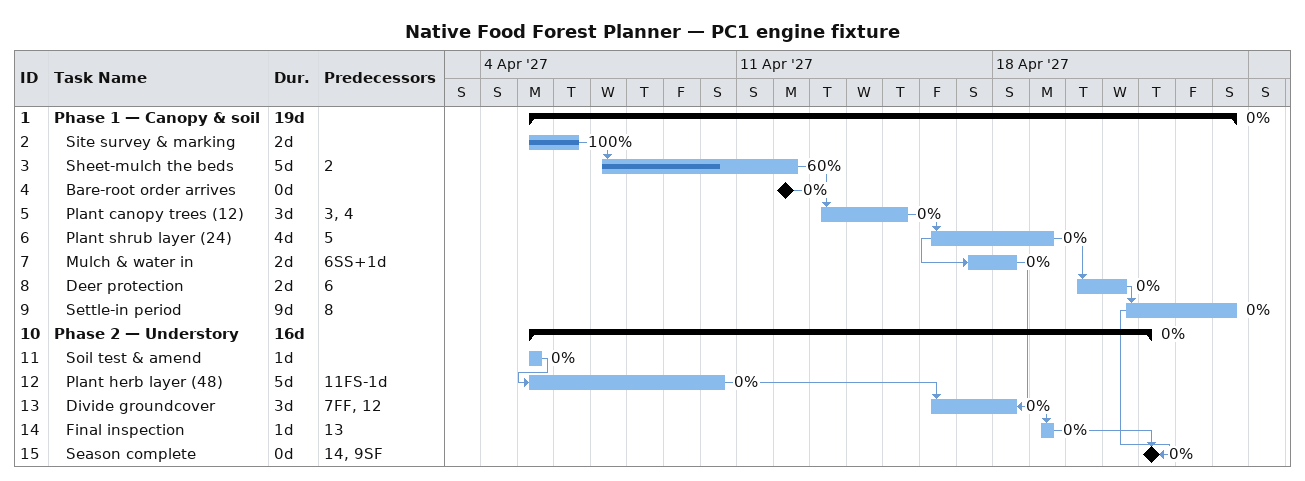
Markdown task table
Native Food Forest Planner — PC1 engine fixture

| ID | Level | Task | Duration | Start | Finish | Predecessors | % complete |
|---|---|---|---|---|---|---|---|
| 1 | 1 | **Phase 1 — Canopy & soil** | 19d | 2027-04-05 | 2027-04-24 |  | 0 |
| 2 | 2 | Site survey & marking | 2d | 2027-04-05 | 2027-04-06 |  | 100 |
| 3 | 2 | Sheet-mulch the beds | 5d | 2027-04-07 | 2027-04-12 | 2 | 60 |
| 4 | 2 | Bare-root order arrives | 0d | 2027-04-12 | 2027-04-12 |  | 0 |
| 5 | 2 | Plant canopy trees (12) | 3d | 2027-04-13 | 2027-04-15 | 3, 4 | 0 |
| 6 | 2 | Plant shrub layer (24) | 4d | 2027-04-16 | 2027-04-19 | 5 | 0 |
| 7 | 2 | Mulch & water in | 2d | 2027-04-17 | 2027-04-18 | 6SS+1d | 0 |
| 8 | 2 | Deer protection | 2d | 2027-04-20 | 2027-04-21 | 6 | 0 |
| 9 | 2 | Settle-in period | 9d | 2027-04-21 | 2027-04-24 | 8 | 0 |
| 10 | 1 | **Phase 2 — Understory** | 16d | 2027-04-05 | 2027-04-22 |  | 0 |
| 11 | 2 | Soil test & amend | 1d | 2027-04-05 | 2027-04-05 |  | 0 |
| 12 | 2 | Plant herb layer (48) | 5d | 2027-04-05 | 2027-04-10 | 11FS-1d | 0 |
| 13 | 2 | Divide groundcover | 3d | 2027-04-16 | 2027-04-18 | 7FF, 12 | 0 |
| 14 | 2 | Final inspection | 1d | 2027-04-19 | 2027-04-19 | 13 | 0 |
| 15 | 2 | Season complete | 0d | 2027-04-22 | 2027-04-22 | 14, 9SF | 0 |
